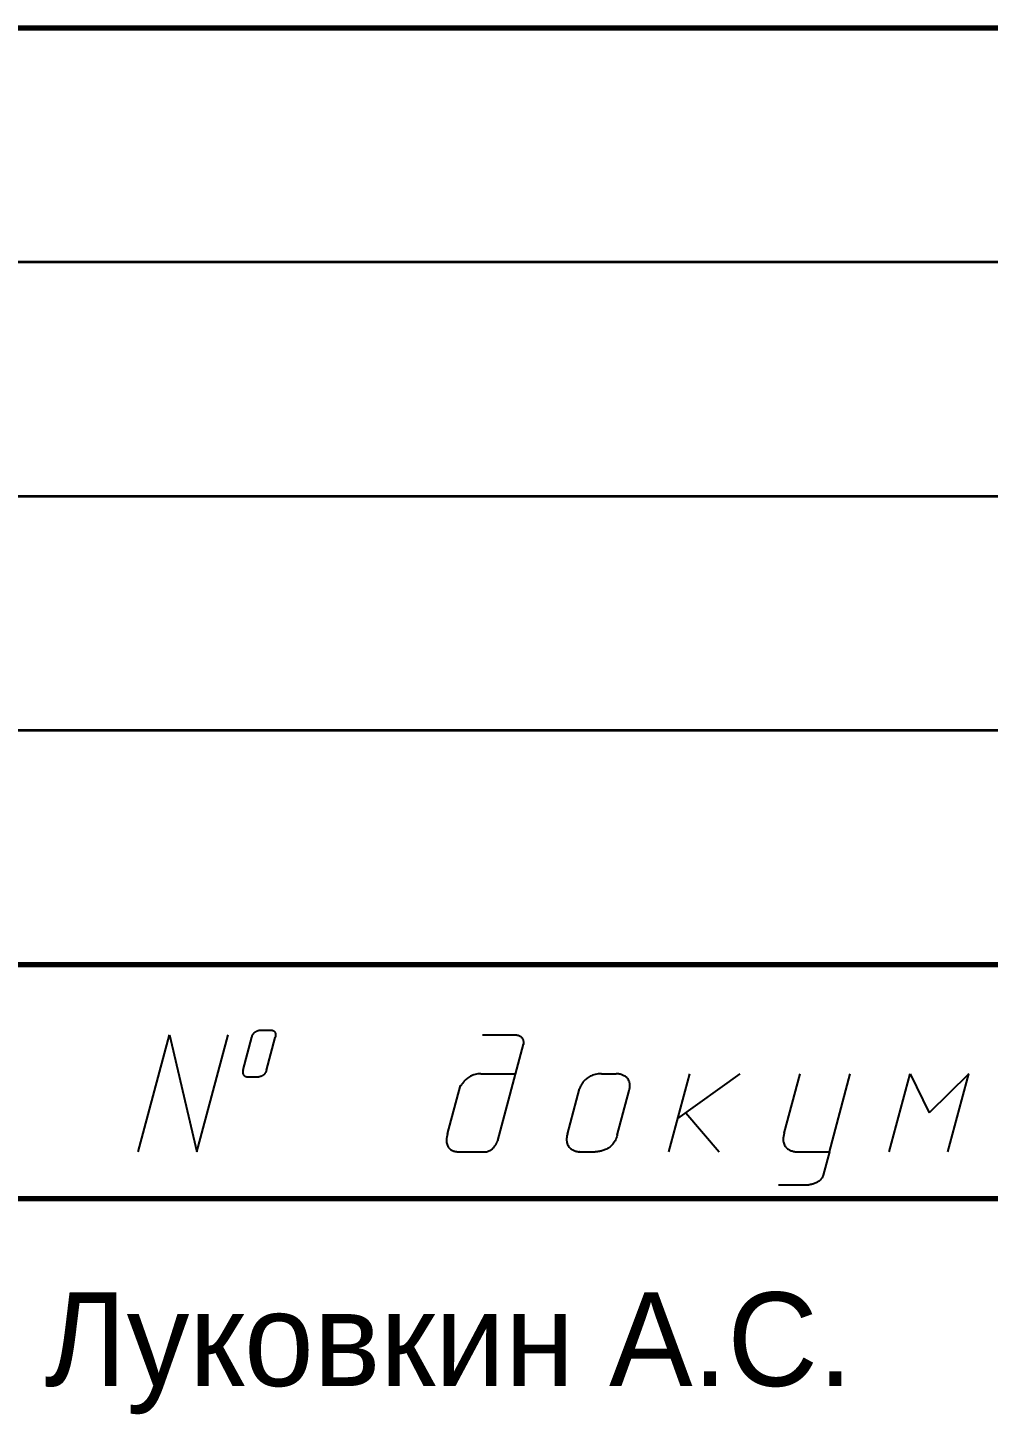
# Model space of a CAD drawing. Extents: x 0 to 420, y 0 to 297.
# Drawn here: x 247.64 to 268.15, y 30.4 to 60 of the extents above; entities that cross this region are included whole.
import ezdxf

# ---------------------------------------------------------------- set-up
doc = ezdxf.new("R2010")
doc.units = 0
doc.layers.get('0').update_dxf_attribs({"linetype": 'CONTINUOUS'})
doc.styles.add('cyrillic_ii', font='cyrillic_ii')

msp = doc.modelspace()

# ---------------------------------------------------------------- linework, layer by layer
at = {"lineweight": 70}
for p, q in [((230, 60), (415, 60)), ((230, 40), (295, 40)), ((230, 35), (295, 35))]:
    msp.add_line(p, q, dxfattribs=at)
at = {"lineweight": 35}
for p, q in [((230, 55), (295, 55)), ((230, 50), (295, 50)), ((230, 45), (295, 45))]:
    msp.add_line(p, q, dxfattribs=at)
at = {"linetype": 'CONTINUOUS', "lineweight": 25}
for p, q in [((250, 36), (250.67, 38.5)), ((250.67, 38.5), (251.25, 36)), ((251.25, 36), (251.92, 38.5)), ((252.436, 38.475), (252.442, 38.488)), ((252.442, 38.488), (252.448, 38.499)), ((252.448, 38.499), (252.454, 38.51)), ((252.454, 38.51), (252.461, 38.52)), ((252.461, 38.52), (252.468, 38.529)), ((252.468, 38.529), (252.475, 38.538)), ((252.475, 38.538), (252.483, 38.546)), ((252.483, 38.546), (252.491, 38.553)), ((252.491, 38.553), (252.499, 38.559)), ((252.499, 38.559), (252.507, 38.565)), ((252.507, 38.565), (252.515, 38.57)), ((252.515, 38.57), (252.523, 38.575)), ((252.523, 38.575), (252.531, 38.579)), ((252.531, 38.579), (252.539, 38.583)), ((252.539, 38.583), (252.547, 38.586)), ((252.547, 38.586), (252.554, 38.589)), ((252.554, 38.589), (252.561, 38.591)), ((252.561, 38.591), (252.568, 38.593)), ((252.568, 38.593), (252.574, 38.595)), ((252.574, 38.595), (252.58, 38.596)), ((252.58, 38.596), (252.586, 38.597)), ((252.586, 38.597), (252.591, 38.598)), ((252.591, 38.598), (252.595, 38.599)), ((252.595, 38.599), (252.599, 38.599)), ((252.599, 38.599), (252.602, 38.6)), ((252.602, 38.6), (252.604, 38.6)), ((252.604, 38.6), (252.605, 38.6)), ((252.605, 38.6), (252.606, 38.6)), ((252.606, 38.6), (252.606, 38.6)), ((252.606, 38.6), (252.828, 38.6)), ((252.828, 38.6), (252.841, 38.599)), ((252.841, 38.599), (252.853, 38.598)), ((252.853, 38.598), (252.864, 38.595)), ((252.864, 38.595), (252.874, 38.593)), ((252.874, 38.593), (252.882, 38.589)), ((252.882, 38.589), (252.891, 38.585)), ((252.891, 38.585), (252.898, 38.58)), ((252.898, 38.58), (252.904, 38.575)), ((252.904, 38.575), (252.91, 38.569)), ((252.91, 38.569), (252.915, 38.563)), ((252.915, 38.563), (252.919, 38.557)), ((252.919, 38.557), (252.922, 38.55)), ((252.922, 38.55), (252.925, 38.544)), ((252.925, 38.544), (252.928, 38.537)), ((252.928, 38.537), (252.93, 38.53)), ((252.93, 38.53), (252.931, 38.523)), ((252.931, 38.523), (252.932, 38.515)), ((252.932, 38.515), (252.933, 38.508)), ((252.933, 38.508), (252.933, 38.501)), ((252.933, 38.501), (252.933, 38.495)), ((252.933, 38.495), (252.933, 38.488)), ((252.933, 38.488), (252.933, 38.482)), ((257.351, 38.5), (258.03, 38.5)), ((258.03, 38.5), (258.054, 38.499)), ((258.054, 38.499), (258.075, 38.497)), ((258.075, 38.497), (258.095, 38.493)), ((258.095, 38.493), (258.113, 38.488)), ((258.113, 38.488), (258.13, 38.482)), ((252.24, 37.749), (252.427, 38.448)), ((252.427, 38.448), (252.431, 38.462)), ((252.431, 38.462), (252.436, 38.475)), ((252.739, 37.746), (252.926, 38.444)), ((252.927, 38.446), (252.926, 38.444)), ((252.928, 38.452), (252.927, 38.448)), ((252.927, 38.448), (252.927, 38.446)), ((252.929, 38.455), (252.928, 38.452)), ((252.93, 38.46), (252.929, 38.455)), ((252.931, 38.464), (252.93, 38.46)), ((252.932, 38.475), (252.931, 38.47)), ((252.931, 38.47), (252.931, 38.464)), ((252.933, 38.482), (252.932, 38.475)), ((257.68, 36.243), (258.23, 38.297)), ((258.13, 38.482), (258.144, 38.475)), ((258.144, 38.475), (258.157, 38.467)), ((258.157, 38.467), (258.169, 38.459)), ((258.169, 38.459), (258.18, 38.449)), ((258.18, 38.449), (258.189, 38.439)), ((258.189, 38.439), (258.197, 38.429)), ((258.197, 38.429), (258.204, 38.418)), ((258.204, 38.418), (258.209, 38.407)), ((258.209, 38.407), (258.214, 38.395)), ((258.214, 38.395), (258.218, 38.384)), ((258.218, 38.384), (258.221, 38.373)), ((258.221, 38.373), (258.224, 38.362)), ((258.224, 38.362), (258.226, 38.352)), ((258.226, 38.352), (258.227, 38.342)), ((258.227, 38.342), (258.228, 38.332)), ((258.228, 38.332), (258.228, 38.323)), ((258.228, 38.323), (258.228, 38.315)), ((258.228, 38.315), (258.228, 38.308)), ((258.228, 38.308), (258.228, 38.302)), ((258.228, 38.302), (258.228, 38.297)), ((258.228, 38.297), (258.228, 38.293)), ((258.228, 38.293), (258.228, 38.291)), ((258.228, 38.29), (258.229, 38.293)), ((258.228, 38.291), (258.228, 38.29)), ((258.228, 38.29), (258.228, 38.29)), ((258.229, 38.293), (258.23, 38.297)), ((252.234, 37.722), (252.233, 37.71)), ((252.233, 37.71), (252.233, 37.699)), ((252.233, 37.699), (252.234, 37.688)), ((252.237, 37.735), (252.234, 37.722)), ((252.234, 37.688), (252.235, 37.678)), ((252.235, 37.678), (252.237, 37.669)), ((252.24, 37.749), (252.237, 37.735)), ((252.237, 37.669), (252.24, 37.661)), ((252.24, 37.661), (252.243, 37.653)), ((252.243, 37.653), (252.247, 37.646)), ((252.247, 37.646), (252.252, 37.64)), ((252.252, 37.64), (252.257, 37.634)), ((252.257, 37.634), (252.262, 37.629)), ((252.262, 37.629), (252.267, 37.625)), ((252.267, 37.625), (252.273, 37.621)), ((252.273, 37.621), (252.279, 37.617)), ((252.279, 37.617), (252.285, 37.614)), ((252.285, 37.614), (252.291, 37.611)), ((252.291, 37.611), (252.297, 37.609)), ((252.297, 37.609), (252.303, 37.607)), ((252.303, 37.607), (252.308, 37.605)), ((252.308, 37.605), (252.314, 37.604)), ((252.314, 37.604), (252.319, 37.603)), ((252.319, 37.603), (252.323, 37.602)), ((252.323, 37.602), (252.328, 37.601)), ((252.328, 37.601), (252.331, 37.601)), ((252.331, 37.601), (252.334, 37.6)), ((252.334, 37.6), (252.337, 37.6)), ((252.337, 37.6), (252.339, 37.6)), ((252.339, 37.6), (252.34, 37.6)), ((252.34, 37.6), (252.34, 37.6)), ((252.34, 37.6), (252.574, 37.6)), ((252.575, 37.6), (252.574, 37.6)), ((252.576, 37.6), (252.575, 37.6)), ((252.578, 37.6), (252.576, 37.6)), ((252.58, 37.6), (252.578, 37.6)), ((252.583, 37.601), (252.58, 37.6)), ((252.587, 37.601), (252.583, 37.601)), ((252.591, 37.602), (252.587, 37.601)), ((252.596, 37.603), (252.591, 37.602)), ((252.601, 37.604), (252.596, 37.603)), ((252.607, 37.605), (252.601, 37.604)), ((252.613, 37.607), (252.607, 37.605)), ((252.619, 37.608), (252.613, 37.607)), ((252.625, 37.611), (252.619, 37.608)), ((252.632, 37.613), (252.625, 37.611)), ((252.639, 37.617), (252.632, 37.613)), ((252.646, 37.62), (252.639, 37.617)), ((252.653, 37.624), (252.646, 37.62)), ((252.66, 37.629), (252.653, 37.624)), ((252.667, 37.634), (252.66, 37.629)), ((252.675, 37.639), (252.667, 37.634)), ((252.682, 37.645), (252.675, 37.639)), ((252.689, 37.652), (252.682, 37.645)), ((252.695, 37.66), (252.689, 37.652)), ((252.702, 37.668), (252.695, 37.66)), ((252.708, 37.677), (252.702, 37.668)), ((252.714, 37.686), (252.708, 37.677)), ((252.72, 37.696), (252.714, 37.686)), ((252.726, 37.707), (252.72, 37.696)), ((252.731, 37.719), (252.726, 37.707)), ((252.735, 37.732), (252.731, 37.719)), ((252.739, 37.746), (252.735, 37.732)), ((257.075, 37.599), (257.054, 37.586)), ((257.096, 37.612), (257.075, 37.599)), ((257.119, 37.623), (257.096, 37.612)), ((257.144, 37.634), (257.119, 37.623)), ((257.17, 37.643), (257.144, 37.634)), ((257.197, 37.651), (257.17, 37.643)), ((257.225, 37.658), (257.197, 37.651)), ((257.255, 37.663), (257.225, 37.658)), ((257.286, 37.666), (257.255, 37.663)), ((257.319, 37.667), (257.286, 37.666)), ((257.319, 37.667), (258.061, 37.667)), ((259.63, 37.601), (259.609, 37.588)), ((259.653, 37.614), (259.63, 37.601)), ((259.678, 37.625), (259.653, 37.614)), ((259.704, 37.635), (259.678, 37.625)), ((259.732, 37.644), (259.704, 37.635)), ((259.761, 37.652), (259.732, 37.644)), ((259.792, 37.658), (259.761, 37.652)), ((259.825, 37.663), (259.792, 37.658)), ((259.86, 37.666), (259.825, 37.663)), ((259.896, 37.667), (259.86, 37.666)), ((259.896, 37.667), (260.209, 37.667)), ((260.21, 37.667), (260.209, 37.667)), ((260.213, 37.667), (260.21, 37.667)), ((260.217, 37.666), (260.213, 37.667)), ((260.224, 37.666), (260.217, 37.666)), ((260.233, 37.665), (260.224, 37.666)), ((260.243, 37.664), (260.233, 37.665)), ((260.254, 37.663), (260.243, 37.664)), ((260.267, 37.66), (260.254, 37.663)), ((260.28, 37.658), (260.267, 37.66)), ((260.295, 37.655), (260.28, 37.658)), ((260.31, 37.651), (260.295, 37.655)), ((260.325, 37.646), (260.31, 37.651)), ((260.341, 37.64), (260.325, 37.646)), ((260.357, 37.633), (260.341, 37.64)), ((260.373, 37.626), (260.357, 37.633)), ((260.389, 37.617), (260.373, 37.626)), ((260.405, 37.607), (260.389, 37.617)), ((260.42, 37.596), (260.405, 37.607)), ((261.334, 36), (261.781, 37.667)), ((261.525, 36.714), (262.853, 37.667)), ((263.793, 36.397), (264.133, 37.667)), ((264.759, 36), (265.205, 37.667)), ((266.038, 36), (266.485, 37.667)), ((266.038, 36), (266.485, 37.667)), ((266.485, 37.667), (266.887, 36.833)), ((267.735, 37.667), (266.887, 36.833)), ((267.288, 36), (267.735, 37.667)), ((256.606, 36.384), (256.882, 37.413)), ((256.879, 37.401), (256.88, 37.406)), ((256.879, 37.399), (256.879, 37.401)), ((256.88, 37.399), (256.879, 37.399)), ((256.88, 37.406), (256.882, 37.413)), ((256.882, 37.401), (256.88, 37.399)), ((256.885, 37.405), (256.882, 37.401)), ((256.888, 37.41), (256.885, 37.405)), ((256.893, 37.418), (256.888, 37.41)), ((256.899, 37.426), (256.893, 37.418)), ((256.906, 37.436), (256.899, 37.426)), ((256.914, 37.447), (256.906, 37.436)), ((256.922, 37.459), (256.914, 37.447)), ((256.933, 37.472), (256.922, 37.459)), ((256.944, 37.486), (256.933, 37.472)), ((256.956, 37.5), (256.944, 37.486)), ((256.969, 37.514), (256.956, 37.5)), ((256.984, 37.529), (256.969, 37.514)), ((257, 37.543), (256.984, 37.529)), ((257.016, 37.558), (257, 37.543)), ((257.035, 37.572), (257.016, 37.558)), ((257.054, 37.586), (257.035, 37.572)), ((259.165, 36.378), (259.424, 37.346)), ((259.425, 37.35), (259.424, 37.347)), ((259.424, 37.347), (259.424, 37.346)), ((259.426, 37.355), (259.425, 37.35)), ((259.429, 37.361), (259.426, 37.355)), ((259.432, 37.369), (259.429, 37.361)), ((259.435, 37.378), (259.432, 37.369)), ((259.44, 37.389), (259.435, 37.378)), ((259.445, 37.4), (259.44, 37.389)), ((259.451, 37.412), (259.445, 37.4)), ((259.458, 37.426), (259.451, 37.412)), ((259.466, 37.44), (259.458, 37.426)), ((259.475, 37.454), (259.466, 37.44)), ((259.485, 37.469), (259.475, 37.454)), ((259.496, 37.484), (259.485, 37.469)), ((259.509, 37.499), (259.496, 37.484)), ((259.522, 37.515), (259.509, 37.499)), ((259.537, 37.53), (259.522, 37.515)), ((259.553, 37.545), (259.537, 37.53)), ((259.57, 37.56), (259.553, 37.545)), ((259.589, 37.575), (259.57, 37.56)), ((259.609, 37.588), (259.589, 37.575)), ((260.23, 36.353), (260.485, 37.306)), ((260.434, 37.584), (260.42, 37.596)), ((260.447, 37.57), (260.434, 37.584)), ((260.459, 37.555), (260.447, 37.57)), ((260.47, 37.538), (260.459, 37.555)), ((260.48, 37.519), (260.47, 37.538)), ((260.488, 37.499), (260.48, 37.519)), ((260.485, 37.306), (260.493, 37.34)), ((260.494, 37.478), (260.488, 37.499)), ((260.493, 37.34), (260.498, 37.372)), ((260.499, 37.454), (260.494, 37.478)), ((260.498, 37.372), (260.501, 37.401)), ((260.501, 37.428), (260.499, 37.454)), ((260.501, 37.401), (260.501, 37.428)), ((261.692, 36.833), (262.406, 36)), ((256.587, 36.283), (256.585, 36.254)), ((256.585, 36.254), (256.585, 36.227)), ((256.585, 36.227), (256.587, 36.202)), ((256.591, 36.315), (256.587, 36.283)), ((256.587, 36.202), (256.59, 36.178)), ((256.59, 36.178), (256.595, 36.157)), ((256.597, 36.348), (256.591, 36.315)), ((256.595, 36.157), (256.602, 36.137)), ((256.606, 36.384), (256.597, 36.348)), ((256.602, 36.137), (256.61, 36.12)), ((256.61, 36.12), (256.619, 36.103)), ((257.609, 36.114), (257.618, 36.127)), ((257.618, 36.127), (257.627, 36.139)), ((257.627, 36.139), (257.635, 36.152)), ((257.635, 36.152), (257.642, 36.164)), ((257.642, 36.164), (257.649, 36.176)), ((257.649, 36.176), (257.655, 36.187)), ((257.655, 36.187), (257.66, 36.197)), ((257.66, 36.197), (257.665, 36.207)), ((257.665, 36.207), (257.669, 36.216)), ((257.669, 36.216), (257.672, 36.224)), ((257.672, 36.224), (257.675, 36.231)), ((257.675, 36.231), (257.677, 36.237)), ((257.677, 36.237), (257.678, 36.241)), ((257.678, 36.241), (257.68, 36.244)), ((257.68, 36.244), (257.68, 36.246)), ((257.68, 36.246), (257.68, 36.245)), ((257.68, 36.245), (257.68, 36.243)), ((259.151, 36.31), (259.148, 36.279)), ((259.148, 36.279), (259.148, 36.25)), ((259.148, 36.25), (259.151, 36.223)), ((259.156, 36.343), (259.151, 36.31)), ((259.151, 36.223), (259.155, 36.199)), ((259.155, 36.199), (259.162, 36.176)), ((259.165, 36.378), (259.156, 36.343)), ((259.162, 36.176), (259.17, 36.155)), ((259.17, 36.155), (259.18, 36.135)), ((259.18, 36.135), (259.191, 36.118)), ((259.191, 36.118), (259.203, 36.102)), ((260.098, 36.126), (260.079, 36.11)), ((260.116, 36.144), (260.098, 36.126)), ((260.134, 36.164), (260.116, 36.144)), ((260.151, 36.185), (260.134, 36.164)), ((260.167, 36.208), (260.151, 36.185)), ((260.182, 36.233), (260.167, 36.208)), ((260.196, 36.26), (260.182, 36.233)), ((260.209, 36.289), (260.196, 36.26)), ((260.22, 36.32), (260.209, 36.289)), ((260.23, 36.353), (260.22, 36.32)), ((263.775, 36.293), (263.774, 36.263)), ((263.774, 36.263), (263.775, 36.234)), ((263.778, 36.325), (263.775, 36.293)), ((263.775, 36.234), (263.779, 36.208)), ((263.784, 36.36), (263.778, 36.325)), ((263.779, 36.208), (263.785, 36.184)), ((263.793, 36.397), (263.784, 36.36)), ((263.785, 36.184), (263.792, 36.162)), ((263.792, 36.162), (263.802, 36.142)), ((263.802, 36.142), (263.812, 36.124)), ((263.812, 36.124), (263.824, 36.107)), ((256.619, 36.103), (256.629, 36.089)), ((256.629, 36.089), (256.641, 36.075)), ((256.641, 36.075), (256.653, 36.063)), ((256.653, 36.063), (256.666, 36.053)), ((256.666, 36.053), (256.68, 36.044)), ((256.68, 36.044), (256.694, 36.035)), ((256.694, 36.035), (256.708, 36.028)), ((256.708, 36.028), (256.723, 36.022)), ((256.723, 36.022), (256.738, 36.017)), ((256.738, 36.017), (256.753, 36.013)), ((256.753, 36.013), (256.768, 36.009)), ((256.768, 36.009), (256.782, 36.007)), ((256.782, 36.007), (256.796, 36.004)), ((256.796, 36.004), (256.81, 36.003)), ((256.81, 36.003), (256.823, 36.002)), ((256.823, 36.002), (256.836, 36.001)), ((256.836, 36.001), (256.847, 36)), ((256.847, 36), (256.858, 36)), ((256.858, 36), (256.867, 36)), ((256.867, 36), (256.876, 36)), ((256.876, 36), (257.397, 36)), ((257.397, 36), (257.418, 36.001)), ((257.418, 36.001), (257.438, 36.003)), ((257.438, 36.003), (257.456, 36.007)), ((257.456, 36.007), (257.474, 36.012)), ((257.474, 36.012), (257.491, 36.019)), ((257.491, 36.019), (257.508, 36.027)), ((257.508, 36.027), (257.523, 36.035)), ((257.523, 36.035), (257.538, 36.045)), ((257.538, 36.045), (257.552, 36.055)), ((257.552, 36.055), (257.565, 36.066)), ((257.565, 36.066), (257.577, 36.078)), ((257.577, 36.078), (257.588, 36.09)), ((257.588, 36.09), (257.599, 36.102)), ((257.599, 36.102), (257.609, 36.114)), ((259.203, 36.102), (259.217, 36.087)), ((259.217, 36.087), (259.231, 36.074)), ((259.231, 36.074), (259.246, 36.062)), ((259.246, 36.062), (259.262, 36.052)), ((259.262, 36.052), (259.278, 36.043)), ((259.278, 36.043), (259.293, 36.035)), ((259.293, 36.035), (259.309, 36.028)), ((259.309, 36.028), (259.325, 36.022)), ((259.325, 36.022), (259.339, 36.017)), ((259.339, 36.017), (259.354, 36.013)), ((259.354, 36.013), (259.367, 36.009)), ((259.367, 36.009), (259.379, 36.007)), ((259.379, 36.007), (259.39, 36.004)), ((259.39, 36.004), (259.4, 36.003)), ((259.4, 36.003), (259.408, 36.002)), ((259.408, 36.002), (259.414, 36.001)), ((259.414, 36.001), (259.418, 36)), ((259.419, 36), (259.416, 36)), ((259.416, 36), (259.761, 36)), ((259.418, 36), (259.42, 36)), ((259.42, 36), (259.419, 36)), ((259.765, 36), (259.761, 36)), ((259.77, 36), (259.765, 36)), ((259.777, 36), (259.77, 36)), ((259.786, 36.001), (259.777, 36)), ((259.797, 36.001), (259.786, 36.001)), ((259.809, 36.003), (259.797, 36.001)), ((259.822, 36.004), (259.809, 36.003)), ((259.836, 36.006), (259.822, 36.004)), ((259.852, 36.009), (259.836, 36.006)), ((259.868, 36.012), (259.852, 36.009)), ((259.885, 36.016), (259.868, 36.012)), ((259.903, 36.02), (259.885, 36.016)), ((259.922, 36.026), (259.903, 36.02)), ((259.941, 36.032), (259.922, 36.026)), ((259.96, 36.04), (259.941, 36.032)), ((259.98, 36.049), (259.96, 36.04)), ((260, 36.058), (259.98, 36.049)), ((260.02, 36.069), (260, 36.058)), ((260.04, 36.081), (260.02, 36.069)), ((260.059, 36.095), (260.04, 36.081)), ((260.079, 36.11), (260.059, 36.095)), ((263.824, 36.107), (263.837, 36.092)), ((263.837, 36.092), (263.851, 36.078)), ((263.851, 36.078), (263.866, 36.066)), ((263.866, 36.066), (263.881, 36.055)), ((263.881, 36.055), (263.897, 36.045)), ((263.897, 36.045), (263.913, 36.037)), ((263.913, 36.037), (263.929, 36.029)), ((263.929, 36.029), (263.945, 36.023)), ((263.945, 36.023), (263.961, 36.018)), ((263.961, 36.018), (263.976, 36.013)), ((263.976, 36.013), (263.99, 36.01)), ((263.99, 36.01), (264.004, 36.007)), ((264.004, 36.007), (264.017, 36.005)), ((264.017, 36.005), (264.029, 36.003)), ((264.029, 36.003), (264.039, 36.002)), ((264.039, 36.002), (264.048, 36.001)), ((264.048, 36.001), (264.055, 36)), ((264.055, 36), (264.061, 36)), ((264.061, 36), (264.064, 36)), ((264.064, 36), (264.065, 36)), ((264.065, 36), (264.759, 36)), ((264.759, 36), (264.625, 35.502)), ((264.25, 35.286), (263.676, 35.286)), ((264.253, 35.286), (264.25, 35.286)), ((264.25, 35.286), (264.25, 35.286)), ((264.258, 35.286), (264.253, 35.286)), ((264.264, 35.287), (264.258, 35.286)), ((264.271, 35.287), (264.264, 35.287)), ((264.28, 35.288), (264.271, 35.287)), ((264.291, 35.289), (264.28, 35.288)), ((264.302, 35.29), (264.291, 35.289)), ((264.315, 35.291), (264.302, 35.29)), ((264.329, 35.293), (264.315, 35.291)), ((264.343, 35.296), (264.329, 35.293)), ((264.358, 35.299), (264.343, 35.296)), ((264.374, 35.302), (264.358, 35.299)), ((264.39, 35.306), (264.374, 35.302)), ((264.407, 35.311), (264.39, 35.306)), ((264.423, 35.316), (264.407, 35.311)), ((264.44, 35.322), (264.423, 35.316)), ((264.457, 35.329), (264.44, 35.322)), ((264.474, 35.336), (264.457, 35.329)), ((264.491, 35.344), (264.474, 35.336)), ((264.507, 35.353), (264.491, 35.344)), ((264.523, 35.363), (264.507, 35.353)), ((264.538, 35.375), (264.523, 35.363)), ((264.553, 35.387), (264.538, 35.375)), ((264.566, 35.4), (264.553, 35.387)), ((264.579, 35.414), (264.566, 35.4)), ((264.591, 35.429), (264.579, 35.414)), ((264.602, 35.445), (264.591, 35.429)), ((264.611, 35.463), (264.602, 35.445)), ((264.619, 35.482), (264.611, 35.463)), ((264.625, 35.502), (264.619, 35.482))]:
    msp.add_line(p, q, dxfattribs=at)

# ---------------------------------------------------------------- texts
at = {"insert": (248, 33), "char_height": 2, "width": 18.38889, "attachment_point": 1, "style": 'cyrillic_ii'}
msp.add_mtext('Луковкин А.С.', dxfattribs=at)

doc.saveas('drawing.dxf')
